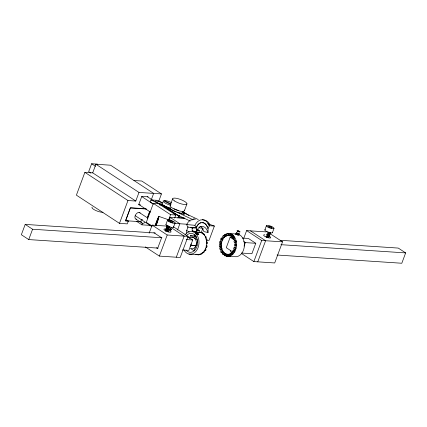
<?xml version="1.0" encoding="UTF-8"?>
<svg xmlns="http://www.w3.org/2000/svg" width="427" height="427" viewBox="0 0 427 427"><rect width="100%" height="100%" fill="white"/><g stroke="black" fill="none" stroke-linecap="round" stroke-linejoin="round"><path stroke-width="0.64" d="M196.319 231.071L196.377 227.906A9.282 6.352 88.7 0 1 201.112 222.68L203.583 222.846A9.282 6.368 -85 0 1 207.319 227.036M200.546 226.395A9.282 6.352 88.7 0 1 201.629 227.319L203.332 229.988L203.887 231.621L208.034 232.48L208.104 228.68A9.282 6.352 88.7 0 0 203.583 222.846L202.361 222.584M166.589 229.219L166.84 229.891L168.094 230.831M166.946 228.258L167.197 228.931L168.451 229.865M195.363 235.741L195.972 236.393M196.666 232.24L197.274 232.891M169.738 219.878L169.999 217.322L184.79 218.293M162.831 202.9L157.424 200.359L150.907 199.932L150.261 202.275L153.245 203.674M160.819 204.202L161.305 202.446A3.806 0.715 15.5 0 0 156.111 201.058A3.806 0.715 15.5 0 0 156.09 202.104L170.997 209.113M183.637 214.269L183.962 213.1L182.767 212.539M195.417 219.238L194.301 219.014L192.337 219.403L192.177 219.985L190.96 219.878L190.031 220.353L188.163 222.163L186.652 224.575L187.773 227.164L196.052 227.895A9.282 6.368 -85 0 1 201.112 222.68M155.231 232.982L25.193 224.405L21.35 234.738L28.737 239.574L158.113 248.108M28.737 239.574L32.58 229.24L161.956 237.77M158.78 201.154L161.47 193.917L138.988 192.433L135.786 201.048L92.702 172.855L84.882 172.337L76.396 195.16L119.48 223.358L127.299 223.876L128.324 221.117L127.219 220.396M97.612 164.149L91.618 163.754L88.667 171.675L90.898 173.138M92.702 172.855L95.904 164.24L110.566 165.206L153.651 193.404L151.409 199.43M119.48 223.358L127.967 200.535L135.786 201.048M136.437 221.229L141.961 224.842L142.575 223.188M147.315 217.797L149.573 211.728M147.411 218.08L149.861 211.493M174.664 218.074L175.801 215.016L158.572 203.738L153.357 203.396L146.312 222.344L151.868 225.984M149.135 233.195L152.135 225.125L167.122 226.113M159.997 205.408L160.44 204.223L161.038 204.261L179.159 216.121L178.566 217.706L184.565 218.101M170.074 205.697L172.636 198.806M165.932 224.463L167.517 220.199M168.542 220.177L170.592 214.674L175.801 215.016M168.841 220.428L169.999 217.322L179.847 223.764L177.531 229.982M170.72 222.045L171.142 220.908L172.946 221.784L173.111 222.424L171.473 222.195L169.668 221.325L169.503 220.684L171.142 220.908M159.367 256.099L167.213 234.994L188.067 236.371L180.215 257.476L159.367 256.099L145.361 246.934M172.524 222.915L172.946 221.784M173.511 227.169L175.097 222.905M177.894 217.861L178.561 216.078L179.159 216.121M184.405 210.741L186.967 203.85M176.308 257.214L184.154 236.115L171.232 227.655M188.099 226.705L186.727 230.393A4.286 2.717 -56.8 0 0 186.567 233.195M189.673 237.828L190.549 235.485L193.153 235.656L196.847 238.074M187.442 236.521L192.721 239.974L188.835 250.419L182.318 249.987M197.733 230.959L198.075 230.041L198.875 230.655L197.413 229.95L198.075 230.041M197.717 240.897L194.05 250.761L190.357 248.343M201.405 232.192L202.793 228.461M207.613 223.663L214.375 226.043L209.059 240.337L206.454 240.166M232.752 237.428L230.142 237.257L226.262 247.697L233.121 252.186M243.62 238.677L246.625 230.607L266.17 231.898M244.041 246.123L245.349 242.605L255.773 243.294L251.893 253.734L241.463 253.046M264.841 229.956L266.427 225.691M253.851 261.58L261.703 240.476L282.551 241.853L274.705 262.957L253.851 261.58L241.468 253.473M269.629 227.538L270.051 226.406L271.855 227.276L272.02 227.917L270.382 227.687L268.578 226.817L268.412 226.177L270.051 226.406M257.764 261.836L265.61 240.732L250.532 230.863M271.433 228.408L271.855 227.276M272.421 232.667L274.006 228.402M280.165 240.289L398.263 248.076L405.65 252.912L401.807 263.245L277.075 255.02M155.951 225.803L157.798 220.433A5.711 0.374 -70.6 0 0 156.821 221.261L156.319 222.6A5.711 0.374 -70.6 0 0 155.364 225.381M196.922 230.148L198.726 227.714A9.282 6.352 88.7 0 1 205.771 228.178L207.474 230.842L208.034 232.48M207.784 228.669L209.294 226.251A12.116 8.31 -85 0 0 204.698 220.295L202.579 219.74L200.402 220.012A12.116 8.31 -85 0 0 194.931 225.307L186.652 224.575M166.343 230.02L166.482 230.852L167.742 231.792M167.187 225.333L167.021 225.83L167.507 226.518L170.298 228.119M236.83 234.001A1.905 0.336 14.7 0 0 235.528 233.916L235.464 233.991A1.905 0.336 14.7 0 0 237.311 234.802L237.786 234.909A1.905 0.336 14.7 0 0 239.088 234.994L239.152 234.925A1.905 0.336 14.7 0 0 238.229 234.391M196.65 232.512L197.13 233.281M196.42 232.95L197.354 233.254M195.347 236.019L195.246 236.302M270.857 232.859L268.364 232.123M167.154 226.145L166.663 226.513L166.829 227.121L169.354 228.845M166.797 227.105L166.306 227.474L166.792 228.44L169.583 230.041M168.868 231.962L165.756 230.004L165.233 230.633M196.607 231.77L196.601 232.315L197.733 232.961M197.445 233.74L196.041 232.998L197.06 234.033M195.747 233.777L196.303 233.692M238.661 233.366L238.063 233.372M166.904 227.997L165.948 228.434L166.114 229.043L168.638 230.767M166.546 228.957L165.591 229.395L165.756 230.004M196.65 232.133L196.26 232.309L196.639 232.854M196.212 233.302L195.892 233.724M195.347 235.635L194.958 235.928L195.555 236.505M196.335 231.461L193.522 231.541L192.534 230.772M197.829 232.299L196.927 232.074L197.642 232.475M193.303 219.136L194.301 219.014M170.218 228.37L171.232 229.288L169.813 229.331L170.875 230.249L169.861 229.331M269.448 233.996L267.446 232.886M268.428 236.878L266.373 235.768M196.377 227.906L192.214 227.997L192.161 230.852L196.303 231.706M196.735 232.523L196.185 232.945M199.158 232.058L200.322 232.128A11.422 8.31 -86.2 0 1 206.647 245.36A11.422 8.31 -86.2 0 1 196.719 254.599L188.899 254.086M133.955 180.514L141.775 181.027L161.47 193.917M148.105 196.831L141.785 196.415L138.674 204.768L140.574 204.896M145.853 208.771L130.358 207.752L125.458 220.93L128.324 221.117M146.589 209.043L130.406 207.976L125.661 220.722L140.552 221.704M142.661 219.782L141.358 219.697A3.806 2.418 -56.8 0 0 142.052 223.156L142.682 223.316A3.806 2.418 -56.8 0 0 144.902 222.43M174.627 223.422L187.01 224.239M209.161 225.696L214.375 226.043M141.961 224.842L149.781 225.36M230.078 233.596L236.553 234.023M237.535 234.855L239.12 234.957M195.363 232.566L196.42 232.635M197.146 234.172L198.731 234.274M242.525 238.074L248.391 238.458L255.773 243.294M193.18 237.561L187.965 237.215A5.711 4.158 -86.2 0 1 189.876 238.469M280.918 244.682L405.65 252.912M186.204 239.547L192.721 239.974M190.778 245.194L195.993 245.541M190.757 245.253L195.972 245.594M226.475 256.067L234.295 256.584A11.422 8.31 -86.2 0 0 244.228 247.34A11.422 8.31 -86.2 0 0 237.898 234.113M203.327 228.274L199.505 227.938A9.282 6.368 -85 0 0 199.217 226.833M170.453 229.24L171.126 229.347L169.813 229.331L170.816 230.126L170.213 229.763M140.221 212.945A3.806 2.418 -56.8 0 0 136.192 213.97A3.806 2.418 -56.8 0 0 135.396 218.741L136.528 219.286M237.577 233.233L237.124 232.928M238.079 233.665L238.378 233.777L237.545 233.329M238.063 233.339L238.784 233.708L237.775 233.409M158.951 216.414L169.7 220.199M268.353 235.731L268.786 235.917L266.144 234.306M238.063 234.092L237.401 233.718M237.866 234.93L237.113 234.498M268.252 236.003L269.426 236.702L266.934 235.971M238.165 233.815L238.64 234.097L237.631 233.799M238.02 234.204L238.496 234.487L237.487 234.188M182.644 212.214L198.256 219.553M161.305 202.446L162.495 203.006M177.557 212.192L178.748 212.753A3.806 0.715 15.5 0 0 183.946 214.14A3.806 0.715 15.5 0 0 183.962 213.1M150.907 199.932L192.337 219.403M174.136 213.495L190.25 221.069M268.007 233.083L270.499 233.82L270.211 233.532M267.649 234.044L270.142 234.781L269.474 234.295M267.291 235.01L269.784 235.741L269.117 235.256M266.576 236.932L269.069 237.663L268.402 237.177M237.343 234.578L238.351 234.877L238.079 234.679M196.196 236.371L195.171 235.672L195.246 235.037A0.95 0.689 -86.4 0 1 194.498 236.526M169.455 226.63L170.069 226.924M267.355 237.588L266.016 236.729M171.035 204.047L164.315 200.519L164.758 200.514A5.684 1.484 20.4 0 1 171.243 202.542M170.875 204.442L163.301 200.706A5.684 1.484 20.4 0 0 164.875 202.873A5.684 1.484 20.4 0 0 170.56 205.093M197.423 232.501L196.911 232.123M196.986 233.67L196.372 233.099M169.524 226.983L168.27 226.043M169.167 227.943L167.651 226.534M168.809 228.904L167.293 227.495M270.168 233.745L282.551 241.853M246.625 230.607L261.703 240.476M243.769 241.57L245.349 242.605M230.142 237.257L234.893 240.364M182.815 211.552L188.931 215.555M160.44 204.223L178.561 216.078M147.182 196.591L153.304 200.599M95.904 164.24L138.988 192.433M190.794 227.292L192.412 228.349M153.357 203.396L170.592 214.674M91.618 163.754L95.515 166.306M141.743 196.559L153.437 204.213M186.578 230.35L189.252 232.101M190.549 235.485L197.407 239.974M173.527 226.854L188.067 236.371M138.796 204.485L150.491 212.139M84.882 172.337L127.967 200.535M139.09 212.395L147.705 218.037M152.135 225.125L167.213 234.994M135.204 215.672L152.06 226.705M135.898 219.126L142.052 223.156M153.907 232.71L161.598 237.748L157.595 248.514L156.495 247.793M25.193 224.405L32.58 229.24M195.844 235.725L195.443 235.426M168.307 225.926L168.852 226.294M268.113 232.171L269.811 232.998M170.944 229L171.174 229.166L170.17 228.333L171.232 229.288M269.095 234.919L267.088 233.847M238.069 234.54L237.257 234.108M195.838 235.827L195.539 235.523M266.902 231.156L267.217 231.423M232.624 237.247L232.966 237.556M196.436 233.782L196.228 233.489M165.398 230.964L165.719 231.322M233.606 238.565L234.129 239.387A9.517 6.923 -86.2 0 1 234.743 241.015M194.931 225.307L196.052 227.895M173.431 226.854A4.03 1.051 20.4 0 1 169.54 226.865A4.03 1.051 20.4 0 1 166.108 224.234M186.236 235.832A9.517 6.923 -86.2 0 1 195.812 236.131A9.517 6.923 -86.2 0 1 195.603 249.283A9.517 6.923 -86.2 0 1 186.012 250.126M196.714 232.576A1.905 0.651 26.4 0 0 195.411 232.491L195.32 232.635A1.905 0.651 26.4 0 0 196.927 234.081L197.381 234.263A1.905 0.651 26.4 0 0 198.683 234.348L198.774 234.204A1.905 0.651 26.4 0 0 198.011 233.238M195.288 235.208A1.905 0.651 26.4 0 1 194.696 234.674M184.939 234.951A11.422 8.31 -86.2 0 1 196.959 234.967A11.422 8.31 -86.2 0 1 195.913 251.439A11.422 8.31 -86.2 0 1 183.984 249.976M194.055 236.344A9.517 6.923 -86.2 0 1 194.792 235.571M197.237 254.273A0.95 0.689 -86.4 0 1 196.393 254.236M196.42 254.23A0.95 0.689 -86.4 0 1 195.731 254.321M203.882 251.087A0.95 0.689 -86.4 0 1 203.941 252.421A0.95 0.689 -86.4 0 1 202.964 252.554M203.225 252.165A0.95 0.689 -86.4 0 1 202.147 252.506M199.414 254.343A0.95 0.689 -86.4 0 1 198.144 254.278M198.603 254.295A0.95 0.689 -86.4 0 1 197.327 254.236M202.046 253.062A0.95 0.689 -86.4 0 1 200.893 253.889A0.95 0.689 -86.4 0 1 200.076 253.841M205.408 248.818A0.95 0.689 -86.4 0 1 205.883 250.147A0.95 0.689 -86.4 0 1 204.805 250.489M205.104 249.373A0.95 0.689 -86.4 0 1 204.309 250.644M206.364 245.392A0.95 0.689 -86.4 0 1 207.079 246.496A0.95 0.689 -86.4 0 1 206.092 247.201M206.166 245.738A0.95 0.689 -86.4 0 1 205.969 247.062M206.38 240.929A0.95 0.689 -86.4 0 0 206.994 239.654A0.95 0.689 -86.4 0 0 205.958 239.211A0.95 0.689 -86.4 0 1 206.214 239.846M205.206 236.451A0.95 0.689 -86.4 0 1 206.076 237.006A0.95 0.689 -86.4 0 1 205.638 238.229M205.184 236.745A0.95 0.689 -86.4 0 1 205.296 237.204M201.549 232.859A0.95 0.689 -86.4 0 1 202.681 233.852M200.871 232.64A0.95 0.689 -86.4 0 1 201.939 233.323M203.209 234.274A0.95 0.689 -86.4 0 1 204.341 235.266M203.055 233.895A0.95 0.689 -86.4 0 1 203.599 234.738M199.505 232.555A0.95 0.689 -86.4 0 1 200.482 232.421M199.169 232.165A0.95 0.689 -86.4 0 1 199.783 232.56M206.503 242.008A0.95 0.689 -86.4 0 1 207.405 242.926A0.95 0.689 -86.4 0 1 206.406 243.758M206.481 242.296A0.95 0.689 -86.4 0 1 206.417 243.449M194.515 235.453A0.95 0.689 -86.4 0 1 194.039 236.435M198.865 232.293A1.633 0.427 20.4 0 1 197.429 232.453A1.633 0.427 20.4 0 1 196.207 231.338M169.375 230.324A3.806 0.993 20.4 0 1 170.176 232.197A3.806 0.993 20.4 0 1 164.683 230.265A3.806 0.993 20.4 0 1 165.788 229.064M191.131 243.833A5.711 4.158 -86.2 0 1 190.132 246.507M192.097 237.492A5.711 4.153 -86.2 0 1 195.79 239.91L196.249 241.234A5.711 4.153 -86.2 0 1 191.376 248.797M272.335 232.347A4.03 1.051 20.4 0 1 267.953 232.176A4.03 1.051 20.4 0 1 265.439 229.614M227.975 235.357A9.517 6.923 -86.2 0 1 231.482 236.216M235.015 242.178A9.517 6.923 -86.2 0 1 235.213 244.014M235.053 246.496A9.517 6.923 -86.2 0 1 234.797 247.703M234.209 249.411A9.517 6.923 -86.2 0 1 233.686 250.468M233.078 251.412A9.517 6.923 -86.2 0 1 222.307 250.019A9.517 6.923 -86.2 0 1 226.193 235.891M231.413 252.624A9.517 6.923 -86.2 0 1 230.249 250.793M223.807 235.48A11.422 8.31 -86.2 0 1 233.905 236.099L235.298 238.298A11.422 8.31 -86.2 0 1 234.039 252.731A11.422 8.31 -86.2 0 1 223.502 254.449M222.654 253.563A11.422 8.31 -86.2 0 1 221.901 252.533M221.255 251.37A11.422 8.31 -86.2 0 1 220.481 249.277M220.22 248.162A11.422 8.31 -86.2 0 1 219.99 246.406M219.969 244.623A11.422 8.31 -86.2 0 1 220.065 243.427M220.38 241.677A11.422 8.31 -86.2 0 1 220.892 240.001M221.586 238.442A11.422 8.31 -86.2 0 1 222.141 237.487M235.736 233.98A11.422 8.31 -86.2 0 1 236.825 233.948M225.408 254.337A0.95 0.689 -86.1 0 1 226.427 254.289A0.95 0.689 -86.1 0 1 226.326 255.688A0.95 0.689 -86.1 0 1 225.323 255.49M223.241 252.965A0.95 0.689 -86.1 0 1 224.223 252.864A0.95 0.689 -86.1 0 1 224.255 254.198A0.95 0.689 -86.1 0 1 223.273 254.3M227.607 254.738A0.95 0.689 -86.1 0 1 228.653 255.325A0.95 0.689 -86.1 0 1 227.81 256.451M220.396 244.863A0.95 0.689 -86.1 0 1 221.346 245.114A0.95 0.689 -86.1 0 1 221.122 246.427A0.95 0.689 -86.1 0 1 220.172 246.182M222.28 250.862A0.95 0.689 -86.1 0 1 222.947 252.106A0.95 0.689 -86.1 0 1 221.826 252.528M220.855 247.852A0.95 0.689 -86.1 0 1 221.81 248.103A0.95 0.689 -86.1 0 1 221.586 249.421A0.95 0.689 -86.1 0 1 220.631 249.171M220.369 241.831A0.95 0.689 -86.1 0 1 221.346 241.73A0.95 0.689 -86.1 0 1 221.378 243.07A0.95 0.689 -86.1 0 1 220.401 243.171M221.72 238.554A0.95 0.689 -86.1 0 1 222.739 238.506A0.95 0.689 -86.1 0 1 222.638 239.905A0.95 0.689 -86.1 0 1 221.634 239.707M225.702 234.588A0.95 0.689 -86.1 0 1 226.652 234.839A0.95 0.689 -86.1 0 1 226.427 236.158A0.95 0.689 -86.1 0 1 225.477 235.907M227.842 233.948A0.95 0.689 -86.1 0 1 228.76 234.129A0.95 0.689 -86.1 0 1 228.669 235.41A0.95 0.689 -86.1 0 1 227.73 235.453M232.368 235.01A0.95 0.689 -86.1 0 1 233.259 235.955A0.95 0.689 -86.1 0 1 232.24 236.761M230.345 234.231A0.95 0.689 -86.1 0 1 231.322 235.426M231.215 235.635A0.95 0.689 -86.1 0 1 230.553 235.95M230.383 235.869A0.95 0.689 -86.1 0 1 230.121 235.549M233.489 237.252A0.95 0.689 -86.1 0 1 234.508 237.209A0.95 0.689 -86.1 0 1 234.407 238.602A0.95 0.689 -86.1 0 1 233.404 238.405M235.336 240.598A0.95 0.689 -86.1 0 1 236.222 241.543A0.95 0.689 -86.1 0 1 235.208 242.344M230.046 254.268A0.95 0.689 -86.1 0 1 230.938 255.213A0.95 0.689 -86.1 0 1 229.923 256.019M223.732 235.966A0.95 0.689 -86.1 0 1 224.789 236.675A0.95 0.689 -86.1 0 1 223.769 237.599M232.096 253.003A0.95 0.689 -86.1 0 1 232.987 253.948A0.95 0.689 -86.1 0 1 231.973 254.748M233.841 250.393A0.95 0.689 -86.1 0 1 234.791 250.638A0.95 0.689 -86.1 0 1 234.567 251.957A0.95 0.689 -86.1 0 1 233.617 251.711M234.647 247.863A0.95 0.689 -86.1 0 1 235.629 247.767A0.95 0.689 -86.1 0 1 235.661 249.101A0.95 0.689 -86.1 0 1 234.679 249.203M235.309 244.399A0.95 0.689 -86.1 0 1 236.286 244.297A0.95 0.689 -86.1 0 1 236.318 245.637A0.95 0.689 -86.1 0 1 235.336 245.738M239.248 233.345A1.633 0.427 20.4 0 1 238.704 233.745A1.633 0.427 20.4 0 1 236.659 232.934A1.633 0.427 20.4 0 1 236.852 232.389M268.22 235.747A3.806 0.993 20.4 0 1 270.398 237.972A3.806 0.993 20.4 0 1 265.055 236.51A3.806 0.993 20.4 0 1 264.735 234.791M202.377 219.772A7.617 7.334 5.7 0 1 209.903 225.04M155.14 225.643A7.617 0.502 -70.6 0 1 158.908 216.345A7.617 0.502 -70.6 0 1 156.117 225.739M179.746 215.726A3.806 0.715 15.5 0 1 178.86 215.416M182.575 211.952A6.661 1.735 20.4 0 1 177.92 212.577M176.292 212.064A6.661 1.735 20.4 0 1 170.458 207.693M178.689 210.506A6.661 1.735 20.4 0 1 173.949 208.654M184.218 210.127A7.617 1.986 20.4 0 1 177.034 210.249A7.617 1.986 20.4 0 1 170.368 205.254M170.015 207.762A5.684 1.484 20.4 0 1 164.091 205.563A5.684 1.484 20.4 0 1 162.34 203.289M103.003 212.235A6.309 1.644 20.4 0 1 95.563 210.399A6.309 1.644 20.4 0 1 92.157 207.159M150.213 225.072A2.856 0.742 20.4 0 1 149.962 224.794M195.32 236.403L195.32 236.403M238.458 231.092L237.796 231.002L239.259 231.706L238.458 231.092M168.5 221.335A4.03 1.051 20.4 0 0 174.921 223.134A4.03 1.051 20.4 0 0 170.501 220.188A4.03 1.051 20.4 0 0 168.5 221.335M197.007 230.212A1.633 0.427 20.4 0 0 199.606 230.943A1.633 0.427 20.4 0 0 197.818 229.747A1.633 0.427 20.4 0 0 197.007 230.212M267.409 226.833A4.03 1.051 20.4 0 0 273.83 228.626A4.03 1.051 20.4 0 0 269.41 225.68A4.03 1.051 20.4 0 0 267.409 226.833M225.605 255.511A0.95 0.689 -86.1 0 0 225.259 253.964A0.95 0.689 -86.1 0 0 224.437 255.207A0.95 0.689 -86.1 0 0 225.605 255.511M223.444 254.14A0.95 0.689 -86.1 0 0 223.097 252.592A0.95 0.689 -86.1 0 0 222.275 253.835A0.95 0.689 -86.1 0 0 223.444 254.14M227.666 256.077A0.95 0.689 -86.1 0 0 227.319 254.524A0.95 0.689 -86.1 0 0 226.497 255.773A0.95 0.689 -86.1 0 0 227.666 256.077M220.455 246.203A0.95 0.689 -86.1 0 0 220.108 244.655A0.95 0.689 -86.1 0 0 219.286 245.899A0.95 0.689 -86.1 0 0 220.455 246.203M221.997 252.368A0.95 0.689 -86.1 0 0 221.65 250.814A0.95 0.689 -86.1 0 0 220.828 252.063A0.95 0.689 -86.1 0 0 221.997 252.368M220.914 249.197A0.95 0.689 -86.1 0 0 220.567 247.644A0.95 0.689 -86.1 0 0 219.745 248.888A0.95 0.689 -86.1 0 0 220.914 249.197M220.567 243.006A0.95 0.689 -86.1 0 0 220.22 241.458A0.95 0.689 -86.1 0 0 219.403 242.701A0.95 0.689 -86.1 0 0 220.567 243.006M221.917 239.728A0.95 0.689 -86.1 0 0 221.57 238.181A0.95 0.689 -86.1 0 0 220.754 239.424A0.95 0.689 -86.1 0 0 221.917 239.728M225.76 235.934A0.95 0.689 -86.1 0 0 225.413 234.38A0.95 0.689 -86.1 0 0 224.591 235.629A0.95 0.689 -86.1 0 0 225.76 235.934M227.901 235.288A0.95 0.689 -86.1 0 0 227.554 233.74A0.95 0.689 -86.1 0 0 226.732 234.983A0.95 0.689 -86.1 0 0 227.901 235.288M232.267 236.462A0.95 0.689 -86.1 0 0 231.92 234.914A0.95 0.689 -86.1 0 0 231.098 236.158A0.95 0.689 -86.1 0 0 232.267 236.462M230.409 235.571A0.95 0.689 -86.1 0 0 230.062 234.023A0.95 0.689 -86.1 0 0 229.24 235.266A0.95 0.689 -86.1 0 0 230.409 235.571M233.692 238.426A0.95 0.689 -86.1 0 0 233.345 236.878A0.95 0.689 -86.1 0 0 232.523 238.122A0.95 0.689 -86.1 0 0 233.692 238.426M235.229 242.05A0.95 0.689 -86.1 0 0 234.882 240.497A0.95 0.689 -86.1 0 0 234.06 241.746A0.95 0.689 -86.1 0 0 235.229 242.05M229.945 255.72A0.95 0.689 -86.1 0 0 229.598 254.166A0.95 0.689 -86.1 0 0 228.776 255.415A0.95 0.689 -86.1 0 0 229.945 255.72M223.791 237.305A0.95 0.689 -86.1 0 0 223.444 235.752A0.95 0.689 -86.1 0 0 222.622 237.001A0.95 0.689 -86.1 0 0 223.791 237.305M231.994 254.455A0.95 0.689 -86.1 0 0 231.647 252.901A0.95 0.689 -86.1 0 0 230.826 254.15A0.95 0.689 -86.1 0 0 231.994 254.455M233.9 251.733A0.95 0.689 -86.1 0 0 233.553 250.179A0.95 0.689 -86.1 0 0 232.731 251.428A0.95 0.689 -86.1 0 0 233.9 251.733M234.85 249.042A0.95 0.689 -86.1 0 0 234.503 247.489A0.95 0.689 -86.1 0 0 233.681 248.738A0.95 0.689 -86.1 0 0 234.85 249.042M235.507 245.573A0.95 0.689 -86.1 0 0 235.16 244.025A0.95 0.689 -86.1 0 0 234.338 245.269A0.95 0.689 -86.1 0 0 235.507 245.573M237.385 231.263A1.633 0.427 20.4 0 0 239.99 231.994A1.633 0.427 20.4 0 0 238.202 230.799A1.633 0.427 20.4 0 0 237.385 231.263M174.59 200.984A7.617 1.986 20.4 0 0 186.674 204.287A7.617 1.986 20.4 0 0 178.144 198.704A7.617 1.986 20.4 0 0 174.59 200.984"/></g></svg>
